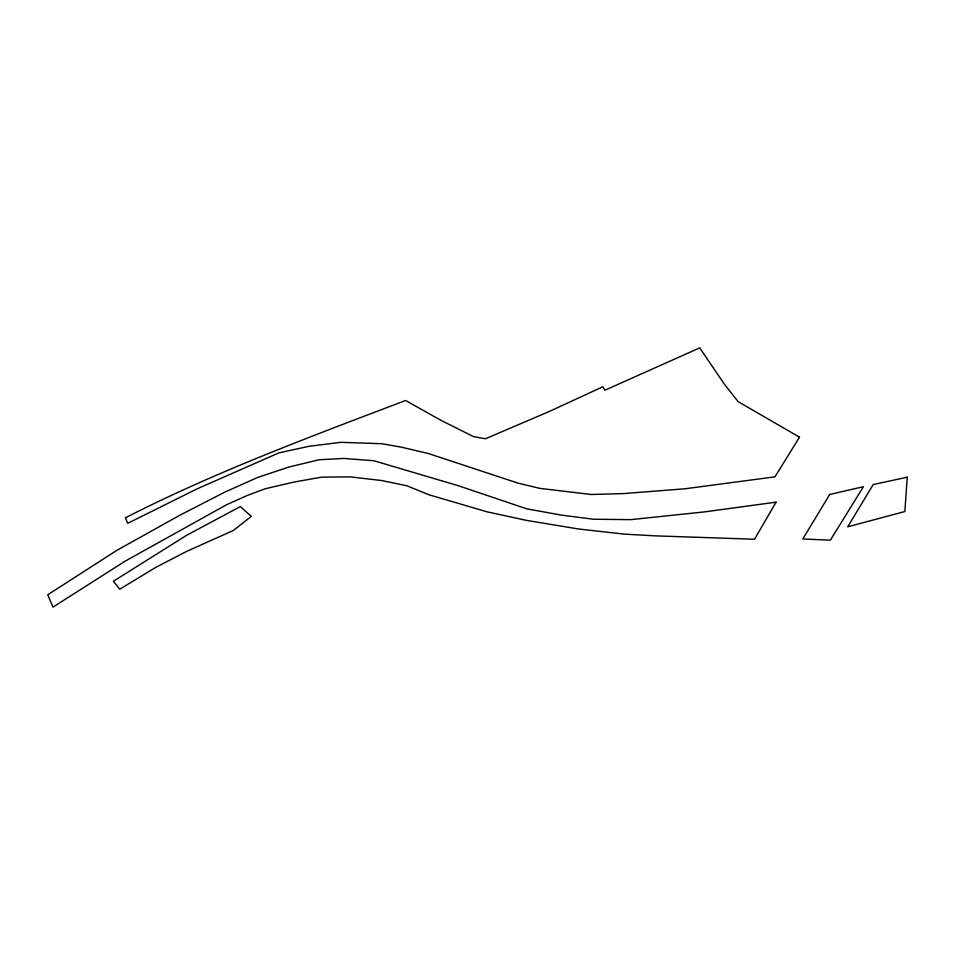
<?xml version="1.0" encoding="UTF-8"?>
<svg xmlns="http://www.w3.org/2000/svg" width="955" height="955" viewBox="0 0 955 955"><rect width="100%" height="100%" fill="white"/><g stroke="black" fill="none" stroke-linecap="round" stroke-linejoin="round"><path stroke-width="1.43" d="M907.25 477.19L904.851 511.546L847.73 526.814L873.168 484.591L907.25 477.19M776.069 502.151L754.546 539.241L655.464 535.862L624.666 534.155L578.73 529.022L526.492 520.38L487.134 511.844L428.771 494.714L406.735 485.725L381.57 480.532L350.151 476.855L321.429 477.178L293.961 482.06L265.323 488.757L247.524 495.335L226.502 504.777L125.01 561.242L52.991 607.117L47.75 594.762L117.083 550.211L180.053 515.127L224.592 492.243L257.659 477.44L289.019 467.019L319.054 459.749L343.812 458.448L373.918 460.752L457.732 485.546L526.826 508.848L561.206 515.079L593.318 519.234L630.766 519.651L704.921 511.844L776.069 502.151M829.728 494.463L802.785 538.966L830.373 540.16L863.416 486.704L829.728 494.463M799.514 437.187L774.947 476.843L685.165 488.769L623.615 493.58L591.181 494.487L539.599 488.339L517.908 483.087L428.329 453.506L401.243 447.119L381.702 443.717L340.78 442.32L308.931 446.319L279.015 452.849L197.005 488.888L127.695 523.34L125.38 517.813C215.735 471.663 310.924 436.542 405.589 400.491L440.792 420.236L473.513 436.614L485.427 438.775L549.113 411.557L602.856 386.751L604.969 390.189L699.717 347.883L724.427 384.268L738.096 401.625L799.514 437.187M251.225 516.392L233.318 530.491L186.75 551.357L155.737 567.401L119.757 589.211L113.43 581.225L186.523 535.361L240.397 506.544L251.225 516.392"/></g></svg>
